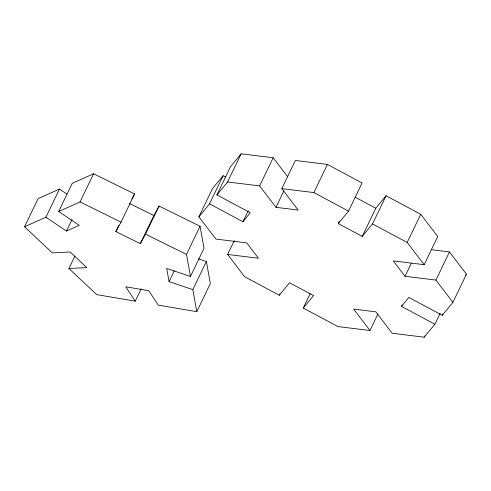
<?xml version="1.0" encoding="UTF-8"?>
<svg xmlns="http://www.w3.org/2000/svg" width="491" height="491" viewBox="0 0 491 491"><rect width="100%" height="100%" fill="white"/><g stroke="black" fill="none" stroke-linecap="round" stroke-linejoin="round"><path stroke-width="0.74" d="M74.871 256.136L68.924 268.497L86.821 267.601L70.231 252L52.328 252.896L24.55 226.781L38.095 198.628L59.466 189.066L66.936 194.098M24.55 226.781L45.921 217.212L59.466 189.066M45.921 217.212L66.463 231.052L79.229 225.338L58.681 211.498L72.232 183.346L93.597 173.783L134.583 193.982L121.038 222.135L115.833 231.58L140.316 243.646L145.52 234.201L159.066 206.048L200.052 226.253L204.01 248.305L190.465 276.458L166.701 268.454L169.07 281.631L192.834 289.629L196.793 311.681L158.255 305.107L148.773 290.715L125.751 286.787L135.234 301.186L141.187 288.825M58.681 211.498L80.051 201.93L93.597 173.783M66.463 231.052L72.085 219.379M115.833 231.58L118.81 225.4M140.316 243.646L153.867 215.5L159.066 206.048M234.219 240.725L227.615 254.455L258.481 258.254L246.74 242.867L215.868 239.068L198.886 216.813L212.431 188.661L223.092 175.717L225.762 177.141M169.07 281.631L174.354 270.645M198.886 216.813L209.547 203.863L223.092 175.717M190.465 276.458L186.506 254.406L200.052 226.253M209.547 203.863L242.935 221.705L250.306 212.75L216.918 194.909L230.463 166.762L241.124 153.812L273.18 157.758L287.72 176.803M216.918 194.909L227.572 181.965L241.124 153.812M192.834 289.629L206.38 261.476L198.456 258.812M196.793 311.681L210.344 283.528L206.38 261.476M440.157 313.252L434.873 324.238L401.478 306.402L408.85 297.448L442.244 315.283L452.905 302.339L435.916 280.085L405.05 276.286L393.303 260.899L424.175 264.692L437.72 236.545L420.738 214.291L386.061 195.762L372.516 223.914L362.248 236.38L338.268 223.571L348.536 211.105L362.082 182.953L327.405 164.43L295.349 160.483L281.803 188.636L298.154 210.062L275.985 207.337L259.635 185.905L273.18 157.758M242.935 221.705L248.225 210.719M275.985 207.337L283.915 190.858M281.803 188.636L313.859 192.576L327.405 164.43M227.615 254.455L244.598 276.709L279.275 295.238L279.931 293.863M338.268 223.571L339.263 221.515M377.917 314.037L369.987 330.517L337.931 326.57L303.254 308.047L310.189 293.63M362.248 236.38L375.799 208.233L386.061 195.762M424.175 264.692L407.192 242.437L420.738 214.291M405.05 276.286L411.329 263.237M401.478 306.402L402.141 305.028M435.916 280.085L449.468 251.932L431.399 249.71M369.987 330.517L353.637 309.085L375.799 311.816L392.156 333.242L424.212 337.188L424.875 335.813M442.244 315.283L442.907 313.915M452.905 302.339L466.45 274.187L449.468 251.932M131.809 199.021L134.583 193.982M279.275 295.238L289.537 282.767L313.516 295.582L303.254 308.047M465.48 275.365L466.45 274.187M424.212 337.188L434.873 324.238M227.572 181.965L259.635 185.905M135.234 301.186L96.702 294.612L68.924 268.497M129.385 203.434L153.867 215.5M80.051 201.93L121.038 222.135M145.52 234.201L186.506 254.406M355.153 197.198L375.799 208.233M313.859 192.576L348.536 211.105M372.516 223.914L407.192 242.437"/></g></svg>
